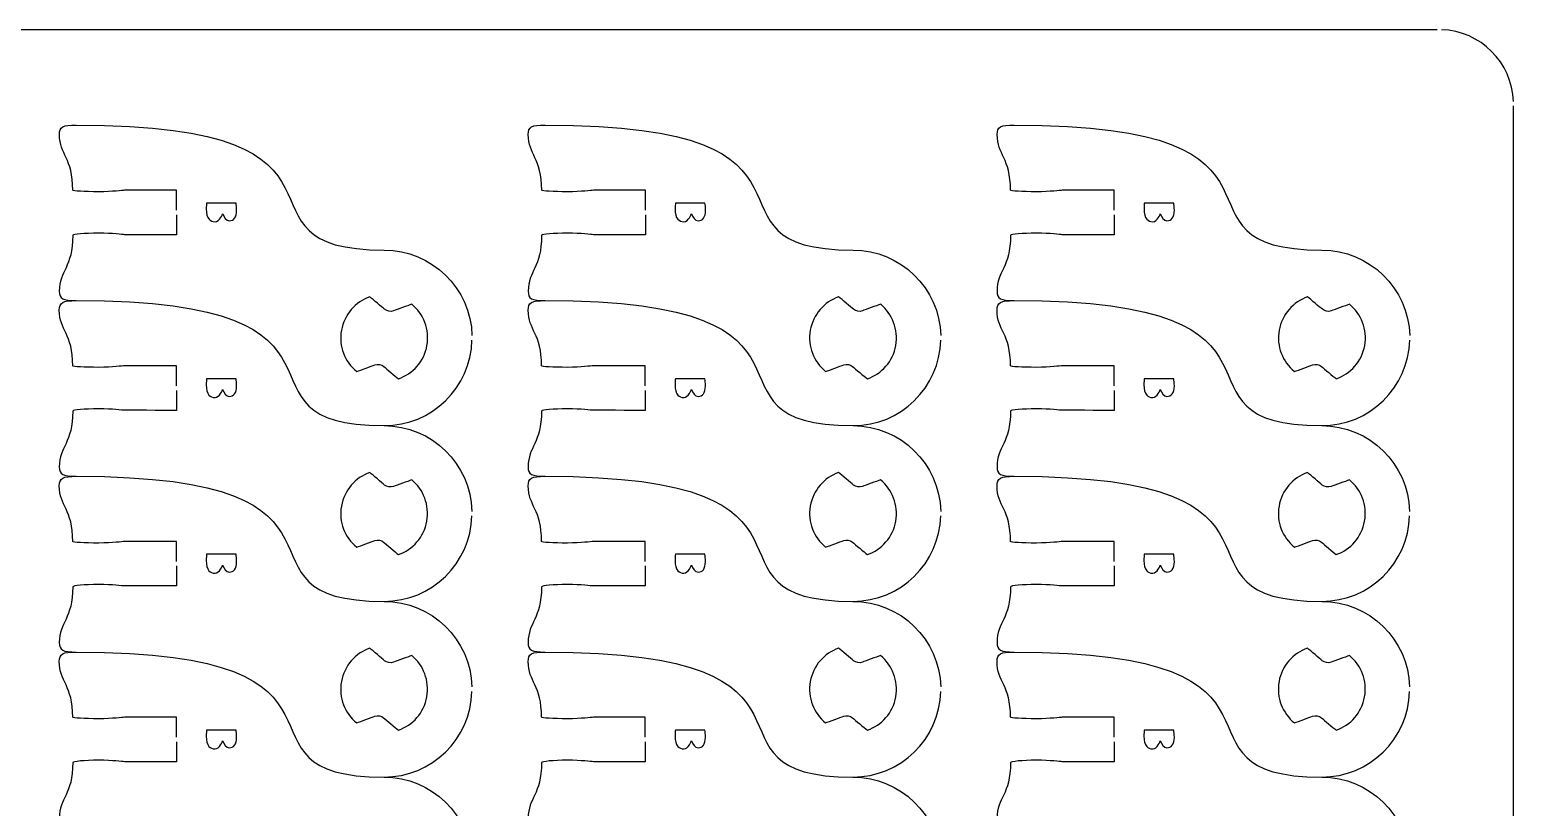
# Model space of a CAD drawing. Extents: x 0 to 300, y 0 to 300.
# Drawn here: x 199.8 to 300, y 247.6 to 300.1 of the extents above; entities that cross this region are included whole.
import ezdxf

# ---------------------------------------------------------------- set-up
doc = ezdxf.new("R2010")
doc.units = 0
doc.header["$MEASUREMENT"] = 0
doc.layers.add('DEFAULT', color=7, linetype='CONTINUOUS')

msp = doc.modelspace()

# ---------------------------------------------------------------- linework, layer by layer
at = {"layer": 'DEFAULT', "color": 1}
for points in [[(294.85, 300.1), (5.15, 300.1)], [(300, 5.25), (300, 294.95)]]:
    msp.add_lwpolyline(points, dxfattribs=at)
for points in [[(300, 295.25), (299.92, 297.88), (297.78, 300.02), (295.15, 300.1)], [(223.71, 273.35), (226.93, 273.35), (229.57, 270.76), (229.64, 267.56)], [(255.39, 273.35), (258.6, 273.35), (261.24, 270.76), (261.32, 267.56)], [(287.06, 273.35), (290.28, 273.35), (292.91, 270.76), (292.99, 267.56)], [(223.71, 261.48), (226.93, 261.48), (229.57, 258.9), (229.64, 255.7)], [(255.39, 261.48), (258.6, 261.48), (261.24, 258.9), (261.32, 255.7)], [(287.06, 261.48), (290.28, 261.48), (292.91, 258.9), (292.99, 255.7)], [(223.71, 249.61), (226.93, 249.61), (229.57, 247.03), (229.64, 243.83)], [(255.39, 249.61), (258.6, 249.61), (261.24, 247.03), (261.32, 243.83)], [(287.06, 249.61), (290.28, 249.61), (292.91, 247.03), (292.99, 243.83)]]:
    msp.add_open_spline(points, degree=3, dxfattribs=at)
for points, knots in [([(209.68, 287.9), (209.68, 288.35), (209.68, 288.8), (209.68, 289.25), (208.52, 289.25), (207.35, 289.25), (206.18, 289.25), (206.01, 289.25), (205.4, 289.15), (204.43, 289.15), (203.46, 289.15), (202.68, 289.2), (202.68, 289.25), (202.68, 291.46), (201.78, 291.63), (201.78, 293.02), (201.78, 293.54), (202, 293.66), (202.92, 293.66), (224.2, 293.66), (212.29, 285.22), (223.72, 285.21), (226.93, 285.21), (229.57, 282.63), (229.65, 279.43)], [0, 0, 0, 0, 3.83, 3.83, 3.83, 13.75, 13.75, 13.75, 14.75, 14.75, 14.75, 15.75, 15.75, 15.75, 16.75, 16.75, 16.75, 17.75, 17.75, 17.75, 18.75, 18.75, 18.75, 19.75, 19.75, 19.75, 19.75]), ([(241.36, 287.9), (241.36, 288.35), (241.36, 288.8), (241.36, 289.25), (240.19, 289.25), (239.02, 289.25), (237.86, 289.25), (237.68, 289.25), (237.08, 289.15), (236.1, 289.15), (235.14, 289.15), (234.36, 289.2), (234.36, 289.25), (234.36, 291.46), (233.45, 291.63), (233.45, 293.02), (233.45, 293.54), (233.68, 293.66), (234.6, 293.66), (255.87, 293.66), (243.97, 285.22), (255.39, 285.21), (258.61, 285.21), (261.24, 282.63), (261.32, 279.43)], [0, 0, 0, 0, 3.83, 3.83, 3.83, 13.75, 13.75, 13.75, 14.75, 14.75, 14.75, 15.75, 15.75, 15.75, 16.75, 16.75, 16.75, 17.75, 17.75, 17.75, 18.75, 18.75, 18.75, 19.75, 19.75, 19.75, 19.75]), ([(273.03, 287.9), (273.03, 288.35), (273.03, 288.8), (273.03, 289.25), (271.87, 289.25), (270.7, 289.25), (269.53, 289.25), (269.36, 289.25), (268.75, 289.15), (267.78, 289.15), (266.81, 289.15), (266.03, 289.2), (266.03, 289.25), (266.03, 291.46), (265.13, 291.63), (265.13, 293.02), (265.13, 293.54), (265.35, 293.66), (266.27, 293.66), (287.55, 293.66), (275.64, 285.22), (287.07, 285.21), (290.28, 285.21), (292.92, 282.63), (293, 279.43)], [0, 0, 0, 0, 3.83, 3.83, 3.83, 13.75, 13.75, 13.75, 14.75, 14.75, 14.75, 15.75, 15.75, 15.75, 16.75, 16.75, 16.75, 17.75, 17.75, 17.75, 18.75, 18.75, 18.75, 19.75, 19.75, 19.75, 19.75]), ([(209.68, 287.6), (209.68, 287.15), (209.68, 286.7), (209.68, 286.25), (209.68, 286.25), (207.06, 286.25), (206.18, 286.25), (206.01, 286.25), (205.4, 286.35), (204.43, 286.36), (203.47, 286.35), (202.69, 286.27), (202.68, 286.21), (202.68, 284), (201.77, 283.83), (201.77, 282.44), (201.77, 281.92), (202, 281.8), (202.92, 281.8), (224.19, 281.8), (212.29, 273.35), (223.71, 273.35), (226.94, 273.34), (229.57, 275.93), (229.65, 279.13)], [0, 0, 0, 0, 3.83, 3.83, 3.83, 4.83, 4.83, 4.83, 5.83, 5.83, 5.83, 6.83, 6.83, 6.83, 7.83, 7.83, 7.83, 8.83, 8.83, 8.83, 9.83, 9.83, 9.83, 10.83, 10.83, 10.83, 10.83]), ([(241.36, 287.6), (241.36, 287.15), (241.36, 286.7), (241.36, 286.25), (241.36, 286.25), (238.73, 286.25), (237.86, 286.25), (237.68, 286.25), (237.07, 286.35), (236.1, 286.36), (235.15, 286.35), (234.37, 286.27), (234.35, 286.21), (234.35, 284), (233.45, 283.83), (233.45, 282.44), (233.45, 281.92), (233.67, 281.8), (234.59, 281.8), (255.87, 281.8), (243.96, 273.35), (255.39, 273.35), (258.61, 273.34), (261.24, 275.93), (261.32, 279.13)], [0, 0, 0, 0, 3.83, 3.83, 3.83, 4.83, 4.83, 4.83, 5.83, 5.83, 5.83, 6.83, 6.83, 6.83, 7.83, 7.83, 7.83, 8.83, 8.83, 8.83, 9.83, 9.83, 9.83, 10.83, 10.83, 10.83, 10.83]), ([(273.03, 287.6), (273.03, 287.15), (273.03, 286.7), (273.03, 286.25), (273.03, 286.25), (270.41, 286.25), (269.53, 286.25), (269.36, 286.25), (268.75, 286.35), (267.78, 286.36), (266.82, 286.35), (266.04, 286.27), (266.03, 286.21), (266.03, 284), (265.12, 283.83), (265.12, 282.44), (265.12, 281.92), (265.35, 281.8), (266.27, 281.8), (287.54, 281.8), (275.64, 273.35), (287.06, 273.35), (290.29, 273.34), (292.91, 275.93), (293, 279.13)], [0, 0, 0, 0, 3.83, 3.83, 3.83, 4.83, 4.83, 4.83, 5.83, 5.83, 5.83, 6.83, 6.83, 6.83, 7.83, 7.83, 7.83, 8.83, 8.83, 8.83, 9.83, 9.83, 9.83, 10.83, 10.83, 10.83, 10.83]), ([(209.68, 276.03), (209.68, 276.48), (209.68, 276.94), (209.68, 277.39), (208.51, 277.39), (207.35, 277.39), (206.18, 277.39), (206, 277.39), (205.4, 277.29), (204.43, 277.29), (203.46, 277.29), (202.68, 277.33), (202.68, 277.39), (202.68, 279.6), (201.77, 279.76), (201.77, 281.15), (201.77, 281.67), (202, 281.8), (202.92, 281.8)], [0, 0, 0, 0, 3.83, 3.83, 3.83, 13.75, 13.75, 13.75, 14.75, 14.75, 14.75, 15.75, 15.75, 15.75, 16.75, 16.75, 16.75, 17.75, 17.75, 17.75, 17.75]), ([(220.83, 279.79), (221.02, 280.87), (221.78, 281.71), (222.75, 282.05), (222.97, 281.86), (223.56, 281.38), (223.75, 281.21), (223.92, 281.07), (224.14, 281.03), (224.35, 281.1), (224.59, 281.2), (225.31, 281.45), (225.58, 281.55), (226.37, 280.9), (226.8, 279.85), (226.61, 278.77), (226.42, 277.69), (225.65, 276.85), (224.68, 276.51), (224.46, 276.7), (223.88, 277.18), (223.69, 277.35), (223.52, 277.49), (223.29, 277.53), (223.09, 277.46), (222.85, 277.37), (222.14, 277.11), (221.86, 277.01), (221.06, 277.66), (220.63, 278.71), (220.83, 279.79)], [1, 1, 1, 1, 2, 2, 2, 3, 3, 3, 4, 4, 4, 5, 5, 5, 6, 6, 6, 7, 7, 7, 8, 8, 8, 9, 9, 9, 10, 10, 10, 11, 11, 11, 11]), ([(241.35, 276.03), (241.35, 276.48), (241.35, 276.94), (241.35, 277.39), (240.19, 277.39), (239.02, 277.39), (237.85, 277.39), (237.68, 277.39), (237.07, 277.29), (236.1, 277.29), (235.13, 277.29), (234.35, 277.33), (234.35, 277.39), (234.35, 279.6), (233.45, 279.76), (233.45, 281.15), (233.45, 281.67), (233.67, 281.8), (234.59, 281.8)], [0, 0, 0, 0, 3.83, 3.83, 3.83, 13.75, 13.75, 13.75, 14.75, 14.75, 14.75, 15.75, 15.75, 15.75, 16.75, 16.75, 16.75, 17.75, 17.75, 17.75, 17.75]), ([(252.5, 279.79), (252.69, 280.87), (253.45, 281.71), (254.42, 282.05), (254.65, 281.86), (255.23, 281.38), (255.42, 281.21), (255.59, 281.07), (255.82, 281.03), (256.02, 281.1), (256.26, 281.2), (256.98, 281.45), (257.26, 281.55), (258.04, 280.9), (258.47, 279.85), (258.28, 278.77), (258.09, 277.69), (257.33, 276.85), (256.36, 276.51), (256.14, 276.7), (255.55, 277.18), (255.36, 277.35), (255.19, 277.49), (254.97, 277.53), (254.76, 277.46), (254.52, 277.37), (253.82, 277.11), (253.54, 277.01), (252.74, 277.66), (252.31, 278.71), (252.5, 279.79)], [1, 1, 1, 1, 2, 2, 2, 3, 3, 3, 4, 4, 4, 5, 5, 5, 6, 6, 6, 7, 7, 7, 8, 8, 8, 9, 9, 9, 10, 10, 10, 11, 11, 11, 11]), ([(273.03, 276.03), (273.03, 276.48), (273.03, 276.94), (273.03, 277.39), (271.86, 277.39), (270.7, 277.39), (269.53, 277.39), (269.35, 277.39), (268.75, 277.29), (267.78, 277.29), (266.81, 277.29), (266.03, 277.33), (266.03, 277.39), (266.03, 279.6), (265.12, 279.76), (265.12, 281.15), (265.12, 281.67), (265.35, 281.8), (266.27, 281.8)], [0, 0, 0, 0, 3.83, 3.83, 3.83, 13.75, 13.75, 13.75, 14.75, 14.75, 14.75, 15.75, 15.75, 15.75, 16.75, 16.75, 16.75, 17.75, 17.75, 17.75, 17.75]), ([(284.18, 279.79), (284.37, 280.87), (285.13, 281.71), (286.1, 282.05), (286.32, 281.86), (286.9, 281.38), (287.1, 281.21), (287.26, 281.07), (287.49, 281.03), (287.7, 281.1), (287.94, 281.2), (288.66, 281.45), (288.93, 281.55), (289.72, 280.9), (290.15, 279.85), (289.96, 278.77), (289.77, 277.69), (289, 276.85), (288.03, 276.51), (287.81, 276.7), (287.23, 277.18), (287.04, 277.35), (286.87, 277.49), (286.64, 277.53), (286.44, 277.46), (286.2, 277.37), (285.49, 277.11), (285.21, 277.01), (284.41, 277.66), (283.98, 278.71), (284.18, 279.79)], [1, 1, 1, 1, 2, 2, 2, 3, 3, 3, 4, 4, 4, 5, 5, 5, 6, 6, 6, 7, 7, 7, 8, 8, 8, 9, 9, 9, 10, 10, 10, 11, 11, 11, 11]), ([(209.68, 275.73), (209.68, 275.28), (209.68, 274.83), (209.68, 274.38), (209.68, 274.38), (207.05, 274.39), (206.18, 274.39), (206, 274.39), (205.39, 274.49), (204.43, 274.49), (203.47, 274.49), (202.69, 274.4), (202.68, 274.34), (202.68, 272.13), (201.77, 271.97), (201.77, 270.57), (201.77, 270.05), (202, 269.93), (202.92, 269.93), (224.19, 269.93), (212.29, 261.48), (223.71, 261.48), (226.93, 261.48), (229.56, 264.06), (229.64, 267.26)], [0, 0, 0, 0, 3.83, 3.83, 3.83, 4.83, 4.83, 4.83, 5.83, 5.83, 5.83, 6.83, 6.83, 6.83, 7.83, 7.83, 7.83, 8.83, 8.83, 8.83, 9.83, 9.83, 9.83, 10.83, 10.83, 10.83, 10.83]), ([(241.35, 275.73), (241.35, 275.28), (241.35, 274.83), (241.35, 274.38), (241.35, 274.38), (238.73, 274.39), (237.85, 274.39), (237.68, 274.39), (237.07, 274.49), (236.1, 274.49), (235.14, 274.49), (234.36, 274.4), (234.35, 274.34), (234.35, 272.13), (233.44, 271.97), (233.44, 270.57), (233.44, 270.05), (233.67, 269.93), (234.59, 269.93), (255.86, 269.93), (243.96, 261.48), (255.38, 261.48), (258.61, 261.48), (261.24, 264.06), (261.32, 267.26)], [0, 0, 0, 0, 3.83, 3.83, 3.83, 4.83, 4.83, 4.83, 5.83, 5.83, 5.83, 6.83, 6.83, 6.83, 7.83, 7.83, 7.83, 8.83, 8.83, 8.83, 9.83, 9.83, 9.83, 10.83, 10.83, 10.83, 10.83]), ([(273.03, 275.73), (273.03, 275.28), (273.03, 274.83), (273.03, 274.38), (273.03, 274.38), (270.4, 274.39), (269.53, 274.39), (269.35, 274.39), (268.74, 274.49), (267.78, 274.49), (266.82, 274.49), (266.04, 274.4), (266.03, 274.34), (266.03, 272.13), (265.12, 271.97), (265.12, 270.57), (265.12, 270.05), (265.35, 269.93), (266.27, 269.93), (287.54, 269.93), (275.64, 261.48), (287.06, 261.48), (290.28, 261.48), (292.91, 264.06), (292.99, 267.26)], [0, 0, 0, 0, 3.83, 3.83, 3.83, 4.83, 4.83, 4.83, 5.83, 5.83, 5.83, 6.83, 6.83, 6.83, 7.83, 7.83, 7.83, 8.83, 8.83, 8.83, 9.83, 9.83, 9.83, 10.83, 10.83, 10.83, 10.83]), ([(209.68, 264.17), (209.68, 264.62), (209.68, 265.07), (209.68, 265.52), (208.51, 265.52), (207.35, 265.52), (206.18, 265.52), (206, 265.52), (205.4, 265.42), (204.43, 265.42), (203.46, 265.42), (202.68, 265.47), (202.68, 265.52), (202.68, 267.73), (201.77, 267.89), (201.77, 269.29), (201.77, 269.8), (202, 269.93), (202.92, 269.93)], [0, 0, 0, 0, 3.83, 3.83, 3.83, 13.75, 13.75, 13.75, 14.75, 14.75, 14.75, 15.75, 15.75, 15.75, 16.75, 16.75, 16.75, 17.75, 17.75, 17.75, 17.75]), ([(220.83, 267.92), (221.02, 269), (221.77, 269.84), (222.74, 270.19), (222.97, 269.99), (223.55, 269.51), (223.75, 269.34), (223.91, 269.2), (224.14, 269.17), (224.35, 269.24), (224.59, 269.33), (225.31, 269.59), (225.58, 269.68), (226.37, 269.04), (226.79, 267.98), (226.6, 266.9), (226.41, 265.82), (225.65, 264.98), (224.68, 264.64), (224.46, 264.83), (223.88, 265.32), (223.68, 265.48), (223.52, 265.62), (223.29, 265.66), (223.08, 265.59), (222.84, 265.5), (222.14, 265.24), (221.86, 265.14), (221.06, 265.79), (220.63, 266.84), (220.83, 267.92)], [1, 1, 1, 1, 2, 2, 2, 3, 3, 3, 4, 4, 4, 5, 5, 5, 6, 6, 6, 7, 7, 7, 8, 8, 8, 9, 9, 9, 10, 10, 10, 11, 11, 11, 11]), ([(241.35, 264.17), (241.35, 264.62), (241.35, 265.07), (241.35, 265.52), (240.19, 265.52), (239.02, 265.52), (237.85, 265.52), (237.68, 265.52), (237.07, 265.42), (236.1, 265.42), (235.13, 265.42), (234.35, 265.47), (234.35, 265.52), (234.35, 267.73), (233.45, 267.89), (233.45, 269.29), (233.45, 269.8), (233.67, 269.93), (234.59, 269.93)], [0, 0, 0, 0, 3.83, 3.83, 3.83, 13.75, 13.75, 13.75, 14.75, 14.75, 14.75, 15.75, 15.75, 15.75, 16.75, 16.75, 16.75, 17.75, 17.75, 17.75, 17.75]), ([(252.5, 267.92), (252.69, 269), (253.45, 269.84), (254.42, 270.19), (254.64, 269.99), (255.23, 269.51), (255.42, 269.34), (255.59, 269.2), (255.82, 269.17), (256.02, 269.24), (256.26, 269.33), (256.98, 269.59), (257.25, 269.68), (258.04, 269.04), (258.47, 267.98), (258.28, 266.9), (258.09, 265.82), (257.33, 264.98), (256.36, 264.64), (256.13, 264.83), (255.55, 265.32), (255.36, 265.48), (255.19, 265.62), (254.96, 265.66), (254.76, 265.59), (254.52, 265.5), (253.81, 265.24), (253.53, 265.14), (252.74, 265.79), (252.31, 266.84), (252.5, 267.92)], [1, 1, 1, 1, 2, 2, 2, 3, 3, 3, 4, 4, 4, 5, 5, 5, 6, 6, 6, 7, 7, 7, 8, 8, 8, 9, 9, 9, 10, 10, 10, 11, 11, 11, 11]), ([(273.03, 264.17), (273.03, 264.62), (273.03, 265.07), (273.03, 265.52), (271.86, 265.52), (270.7, 265.52), (269.53, 265.52), (269.35, 265.52), (268.75, 265.42), (267.78, 265.42), (266.81, 265.42), (266.03, 265.47), (266.03, 265.52), (266.03, 267.73), (265.12, 267.89), (265.12, 269.29), (265.12, 269.8), (265.35, 269.93), (266.27, 269.93)], [0, 0, 0, 0, 3.83, 3.83, 3.83, 13.75, 13.75, 13.75, 14.75, 14.75, 14.75, 15.75, 15.75, 15.75, 16.75, 16.75, 16.75, 17.75, 17.75, 17.75, 17.75]), ([(284.17, 267.92), (284.36, 269), (285.12, 269.84), (286.09, 270.19), (286.32, 269.99), (286.9, 269.51), (287.09, 269.34), (287.26, 269.2), (287.49, 269.17), (287.69, 269.24), (287.93, 269.33), (288.65, 269.59), (288.93, 269.68), (289.72, 269.04), (290.14, 267.98), (289.95, 266.9), (289.76, 265.82), (289, 264.98), (288.03, 264.64), (287.81, 264.83), (287.23, 265.32), (287.03, 265.48), (286.87, 265.62), (286.64, 265.66), (286.43, 265.59), (286.19, 265.5), (285.49, 265.24), (285.21, 265.14), (284.41, 265.79), (283.98, 266.84), (284.17, 267.92)], [1, 1, 1, 1, 2, 2, 2, 3, 3, 3, 4, 4, 4, 5, 5, 5, 6, 6, 6, 7, 7, 7, 8, 8, 8, 9, 9, 9, 10, 10, 10, 11, 11, 11, 11]), ([(209.68, 263.87), (209.68, 263.42), (209.68, 262.97), (209.68, 262.52), (209.68, 262.52), (207.05, 262.52), (206.18, 262.52), (206, 262.52), (205.39, 262.62), (204.43, 262.62), (203.47, 262.62), (202.69, 262.53), (202.68, 262.47), (202.68, 260.26), (201.77, 260.1), (201.77, 258.71), (201.77, 258.18), (202, 258.06), (202.92, 258.06), (224.19, 258.06), (212.29, 249.61), (223.71, 249.61), (226.93, 249.61), (229.56, 252.19), (229.64, 255.39)], [0, 0, 0, 0, 3.83, 3.83, 3.83, 4.83, 4.83, 4.83, 5.83, 5.83, 5.83, 6.83, 6.83, 6.83, 7.83, 7.83, 7.83, 8.83, 8.83, 8.83, 9.83, 9.83, 9.83, 10.83, 10.83, 10.83, 10.83]), ([(241.35, 263.87), (241.35, 263.42), (241.35, 262.97), (241.35, 262.52), (241.35, 262.52), (238.73, 262.52), (237.85, 262.52), (237.68, 262.52), (237.07, 262.62), (236.1, 262.62), (235.14, 262.62), (234.36, 262.53), (234.35, 262.47), (234.35, 260.26), (233.44, 260.1), (233.44, 258.71), (233.44, 258.18), (233.67, 258.06), (234.59, 258.06), (255.86, 258.06), (243.96, 249.61), (255.38, 249.61), (258.61, 249.61), (261.24, 252.19), (261.32, 255.39)], [0, 0, 0, 0, 3.83, 3.83, 3.83, 4.83, 4.83, 4.83, 5.83, 5.83, 5.83, 6.83, 6.83, 6.83, 7.83, 7.83, 7.83, 8.83, 8.83, 8.83, 9.83, 9.83, 9.83, 10.83, 10.83, 10.83, 10.83]), ([(273.03, 263.87), (273.03, 263.42), (273.03, 262.97), (273.03, 262.52), (273.03, 262.52), (270.4, 262.52), (269.53, 262.52), (269.35, 262.52), (268.74, 262.62), (267.78, 262.62), (266.82, 262.62), (266.04, 262.53), (266.03, 262.47), (266.03, 260.26), (265.12, 260.1), (265.12, 258.71), (265.12, 258.18), (265.35, 258.06), (266.27, 258.06), (287.54, 258.06), (275.64, 249.61), (287.06, 249.61), (290.28, 249.61), (292.91, 252.19), (292.99, 255.39)], [0, 0, 0, 0, 3.83, 3.83, 3.83, 4.83, 4.83, 4.83, 5.83, 5.83, 5.83, 6.83, 6.83, 6.83, 7.83, 7.83, 7.83, 8.83, 8.83, 8.83, 9.83, 9.83, 9.83, 10.83, 10.83, 10.83, 10.83]), ([(209.68, 252.3), (209.68, 252.75), (209.68, 253.2), (209.68, 253.65), (208.51, 253.65), (207.35, 253.65), (206.18, 253.65), (206, 253.65), (205.4, 253.55), (204.43, 253.55), (203.46, 253.55), (202.68, 253.6), (202.68, 253.65), (202.68, 255.86), (201.77, 256.02), (201.77, 257.42), (201.77, 257.94), (202, 258.06), (202.92, 258.06)], [0, 0, 0, 0, 3.83, 3.83, 3.83, 13.75, 13.75, 13.75, 14.75, 14.75, 14.75, 15.75, 15.75, 15.75, 16.75, 16.75, 16.75, 17.75, 17.75, 17.75, 17.75]), ([(220.83, 256.06), (221.02, 257.14), (221.77, 257.98), (222.74, 258.32), (222.97, 258.13), (223.55, 257.64), (223.75, 257.47), (223.91, 257.34), (224.14, 257.3), (224.35, 257.37), (224.59, 257.46), (225.31, 257.72), (225.58, 257.82), (226.37, 257.17), (226.79, 256.12), (226.6, 255.04), (226.41, 253.95), (225.65, 253.11), (224.68, 252.78), (224.46, 252.96), (223.88, 253.45), (223.68, 253.62), (223.52, 253.75), (223.29, 253.8), (223.08, 253.72), (222.84, 253.63), (222.14, 253.38), (221.86, 253.27), (221.06, 253.92), (220.63, 254.97), (220.83, 256.06)], [1, 1, 1, 1, 2, 2, 2, 3, 3, 3, 4, 4, 4, 5, 5, 5, 6, 6, 6, 7, 7, 7, 8, 8, 8, 9, 9, 9, 10, 10, 10, 11, 11, 11, 11]), ([(241.35, 252.3), (241.35, 252.75), (241.35, 253.2), (241.35, 253.65), (240.19, 253.65), (239.02, 253.65), (237.85, 253.65), (237.68, 253.65), (237.07, 253.55), (236.1, 253.55), (235.13, 253.55), (234.35, 253.6), (234.35, 253.65), (234.35, 255.86), (233.45, 256.02), (233.45, 257.42), (233.45, 257.94), (233.67, 258.06), (234.59, 258.06)], [0, 0, 0, 0, 3.83, 3.83, 3.83, 13.75, 13.75, 13.75, 14.75, 14.75, 14.75, 15.75, 15.75, 15.75, 16.75, 16.75, 16.75, 17.75, 17.75, 17.75, 17.75]), ([(252.5, 256.06), (252.69, 257.14), (253.45, 257.98), (254.42, 258.32), (254.64, 258.13), (255.23, 257.64), (255.42, 257.47), (255.59, 257.34), (255.82, 257.3), (256.02, 257.37), (256.26, 257.46), (256.98, 257.72), (257.25, 257.82), (258.04, 257.17), (258.47, 256.12), (258.28, 255.04), (258.09, 253.95), (257.33, 253.11), (256.36, 252.78), (256.13, 252.96), (255.55, 253.45), (255.36, 253.62), (255.19, 253.75), (254.96, 253.8), (254.76, 253.72), (254.52, 253.63), (253.81, 253.38), (253.53, 253.27), (252.74, 253.92), (252.31, 254.97), (252.5, 256.06)], [1, 1, 1, 1, 2, 2, 2, 3, 3, 3, 4, 4, 4, 5, 5, 5, 6, 6, 6, 7, 7, 7, 8, 8, 8, 9, 9, 9, 10, 10, 10, 11, 11, 11, 11]), ([(273.03, 252.3), (273.03, 252.75), (273.03, 253.2), (273.03, 253.65), (271.86, 253.65), (270.7, 253.65), (269.53, 253.65), (269.35, 253.65), (268.75, 253.55), (267.78, 253.55), (266.81, 253.55), (266.03, 253.6), (266.03, 253.65), (266.03, 255.86), (265.12, 256.02), (265.12, 257.42), (265.12, 257.94), (265.35, 258.06), (266.27, 258.06)], [0, 0, 0, 0, 3.83, 3.83, 3.83, 13.75, 13.75, 13.75, 14.75, 14.75, 14.75, 15.75, 15.75, 15.75, 16.75, 16.75, 16.75, 17.75, 17.75, 17.75, 17.75]), ([(284.17, 256.06), (284.36, 257.14), (285.12, 257.98), (286.09, 258.32), (286.32, 258.13), (286.9, 257.64), (287.09, 257.47), (287.26, 257.34), (287.49, 257.3), (287.69, 257.37), (287.93, 257.46), (288.65, 257.72), (288.93, 257.82), (289.72, 257.17), (290.14, 256.12), (289.95, 255.04), (289.76, 253.95), (289, 253.11), (288.03, 252.78), (287.81, 252.96), (287.23, 253.45), (287.03, 253.62), (286.87, 253.75), (286.64, 253.8), (286.43, 253.72), (286.19, 253.63), (285.49, 253.38), (285.21, 253.27), (284.41, 253.92), (283.98, 254.97), (284.17, 256.06)], [1, 1, 1, 1, 2, 2, 2, 3, 3, 3, 4, 4, 4, 5, 5, 5, 6, 6, 6, 7, 7, 7, 8, 8, 8, 9, 9, 9, 10, 10, 10, 11, 11, 11, 11]), ([(209.68, 252), (209.68, 251.55), (209.68, 251.1), (209.68, 250.65), (209.68, 250.65), (207.05, 250.65), (206.18, 250.65), (206, 250.65), (205.39, 250.75), (204.43, 250.75), (203.47, 250.75), (202.69, 250.66), (202.68, 250.6), (202.68, 248.39), (201.77, 248.23), (201.77, 246.84), (201.77, 246.32), (202, 246.19), (202.92, 246.19), (224.19, 246.19), (212.29, 237.75), (223.71, 237.74), (226.93, 237.74), (229.56, 240.32), (229.64, 243.53)], [0, 0, 0, 0, 3.83, 3.83, 3.83, 4.83, 4.83, 4.83, 5.83, 5.83, 5.83, 6.83, 6.83, 6.83, 7.83, 7.83, 7.83, 8.83, 8.83, 8.83, 9.83, 9.83, 9.83, 10.83, 10.83, 10.83, 10.83]), ([(241.35, 252), (241.35, 251.55), (241.35, 251.1), (241.35, 250.65), (241.35, 250.65), (238.73, 250.65), (237.85, 250.65), (237.68, 250.65), (237.07, 250.75), (236.1, 250.75), (235.14, 250.75), (234.36, 250.66), (234.35, 250.6), (234.35, 248.39), (233.44, 248.23), (233.44, 246.84), (233.44, 246.32), (233.67, 246.19), (234.59, 246.19), (255.86, 246.19), (243.96, 237.75), (255.38, 237.74), (258.61, 237.74), (261.24, 240.32), (261.32, 243.53)], [0, 0, 0, 0, 3.83, 3.83, 3.83, 4.83, 4.83, 4.83, 5.83, 5.83, 5.83, 6.83, 6.83, 6.83, 7.83, 7.83, 7.83, 8.83, 8.83, 8.83, 9.83, 9.83, 9.83, 10.83, 10.83, 10.83, 10.83]), ([(273.03, 252), (273.03, 251.55), (273.03, 251.1), (273.03, 250.65), (273.03, 250.65), (270.4, 250.65), (269.53, 250.65), (269.35, 250.65), (268.74, 250.75), (267.78, 250.75), (266.82, 250.75), (266.04, 250.66), (266.03, 250.6), (266.03, 248.39), (265.12, 248.23), (265.12, 246.84), (265.12, 246.32), (265.35, 246.19), (266.27, 246.19), (287.54, 246.19), (275.64, 237.75), (287.06, 237.74), (290.28, 237.74), (292.91, 240.32), (292.99, 243.53)], [0, 0, 0, 0, 3.83, 3.83, 3.83, 4.83, 4.83, 4.83, 5.83, 5.83, 5.83, 6.83, 6.83, 6.83, 7.83, 7.83, 7.83, 8.83, 8.83, 8.83, 9.83, 9.83, 9.83, 10.83, 10.83, 10.83, 10.83])]:
    msp.add_open_spline(points, degree=3, knots=knots, dxfattribs=at)
at = {"layer": 'DEFAULT', "color": 250}
for points in [[(213.71, 288.39), (213.74, 288.28), (213.75, 288.1), (213.75, 287.91), (213.75, 287.65), (213.71, 287.48), (213.61, 287.36), (213.53, 287.25), (213.41, 287.19), (213.25, 287.19), (213.05, 287.19), (212.88, 287.45), (212.81, 287.66), (212.81, 287.66), (212.59, 287.12), (212.29, 287.12), (212.12, 287.12), (211.99, 287.19), (211.89, 287.29), (211.76, 287.43), (211.7, 287.66), (211.7, 287.99), (211.7, 288.17), (211.71, 288.3), (211.72, 288.39), (212.39, 288.39), (213.05, 288.39), (213.71, 288.39)], [(245.39, 288.39), (245.41, 288.28), (245.43, 288.1), (245.43, 287.91), (245.43, 287.65), (245.38, 287.48), (245.28, 287.36), (245.2, 287.25), (245.08, 287.19), (244.92, 287.19), (244.73, 287.19), (244.56, 287.45), (244.48, 287.66), (244.48, 287.66), (244.27, 287.12), (243.97, 287.12), (243.79, 287.12), (243.66, 287.19), (243.56, 287.29), (243.43, 287.43), (243.37, 287.66), (243.37, 287.99), (243.37, 288.17), (243.39, 288.3), (243.4, 288.39), (244.06, 288.39), (244.72, 288.39), (245.39, 288.39)], [(277.06, 288.39), (277.08, 288.28), (277.1, 288.1), (277.1, 287.91), (277.1, 287.65), (277.06, 287.48), (276.96, 287.36), (276.88, 287.25), (276.76, 287.19), (276.6, 287.19), (276.4, 287.19), (276.23, 287.45), (276.15, 287.66), (276.15, 287.66), (275.94, 287.12), (275.64, 287.12), (275.47, 287.12), (275.34, 287.19), (275.24, 287.29), (275.11, 287.43), (275.05, 287.66), (275.05, 287.99), (275.05, 288.17), (275.06, 288.3), (275.07, 288.39), (275.73, 288.39), (276.4, 288.39), (277.06, 288.39)], [(213.71, 276.52), (213.73, 276.41), (213.75, 276.23), (213.75, 276.05), (213.75, 275.79), (213.7, 275.62), (213.6, 275.49), (213.52, 275.39), (213.4, 275.32), (213.25, 275.32), (213.05, 275.32), (212.88, 275.58), (212.8, 275.79), (212.8, 275.79), (212.59, 275.25), (212.29, 275.25), (212.12, 275.25), (211.98, 275.32), (211.88, 275.42), (211.76, 275.56), (211.7, 275.79), (211.7, 276.12), (211.7, 276.3), (211.71, 276.44), (211.72, 276.52), (212.38, 276.52), (213.04, 276.52), (213.71, 276.52)], [(245.38, 276.52), (245.41, 276.41), (245.42, 276.23), (245.42, 276.05), (245.42, 275.79), (245.38, 275.62), (245.28, 275.49), (245.2, 275.39), (245.08, 275.32), (244.92, 275.32), (244.73, 275.32), (244.55, 275.58), (244.48, 275.79), (244.48, 275.79), (244.26, 275.25), (243.96, 275.25), (243.79, 275.25), (243.66, 275.32), (243.56, 275.42), (243.43, 275.56), (243.37, 275.79), (243.37, 276.12), (243.37, 276.3), (243.38, 276.44), (243.39, 276.52), (244.06, 276.52), (244.72, 276.52), (245.38, 276.52)], [(277.06, 276.52), (277.08, 276.41), (277.1, 276.23), (277.1, 276.05), (277.1, 275.79), (277.05, 275.62), (276.95, 275.49), (276.87, 275.39), (276.75, 275.32), (276.59, 275.32), (276.4, 275.32), (276.23, 275.58), (276.15, 275.79), (276.15, 275.79), (275.94, 275.25), (275.64, 275.25), (275.46, 275.25), (275.33, 275.32), (275.23, 275.42), (275.1, 275.56), (275.04, 275.79), (275.04, 276.12), (275.04, 276.3), (275.06, 276.44), (275.07, 276.52), (275.73, 276.52), (276.39, 276.52), (277.06, 276.52)], [(213.71, 264.66), (213.73, 264.54), (213.75, 264.36), (213.75, 264.18), (213.75, 263.92), (213.7, 263.75), (213.6, 263.62), (213.52, 263.52), (213.4, 263.46), (213.25, 263.46), (213.05, 263.46), (212.88, 263.71), (212.8, 263.93), (212.8, 263.93), (212.59, 263.38), (212.29, 263.38), (212.12, 263.38), (211.98, 263.45), (211.88, 263.55), (211.76, 263.69), (211.7, 263.92), (211.7, 264.25), (211.7, 264.43), (211.71, 264.57), (211.72, 264.66), (212.38, 264.66), (213.04, 264.66), (213.71, 264.66)], [(245.38, 264.66), (245.41, 264.54), (245.42, 264.36), (245.42, 264.18), (245.42, 263.92), (245.38, 263.75), (245.28, 263.62), (245.2, 263.52), (245.08, 263.46), (244.92, 263.46), (244.73, 263.46), (244.55, 263.71), (244.48, 263.93), (244.48, 263.93), (244.26, 263.38), (243.96, 263.38), (243.79, 263.38), (243.66, 263.45), (243.56, 263.55), (243.43, 263.69), (243.37, 263.92), (243.37, 264.25), (243.37, 264.43), (243.38, 264.57), (243.39, 264.66), (244.06, 264.66), (244.72, 264.66), (245.38, 264.66)], [(277.06, 264.66), (277.08, 264.54), (277.1, 264.36), (277.1, 264.18), (277.1, 263.92), (277.05, 263.75), (276.95, 263.62), (276.87, 263.52), (276.75, 263.46), (276.59, 263.46), (276.4, 263.46), (276.23, 263.71), (276.15, 263.93), (276.15, 263.93), (275.94, 263.38), (275.64, 263.38), (275.46, 263.38), (275.33, 263.45), (275.23, 263.55), (275.1, 263.69), (275.04, 263.92), (275.04, 264.25), (275.04, 264.43), (275.06, 264.57), (275.07, 264.66), (275.73, 264.66), (276.39, 264.66), (277.06, 264.66)], [(213.71, 252.79), (213.73, 252.67), (213.75, 252.49), (213.75, 252.31), (213.75, 252.05), (213.7, 251.88), (213.6, 251.76), (213.52, 251.65), (213.4, 251.59), (213.25, 251.59), (213.05, 251.59), (212.88, 251.85), (212.8, 252.06), (212.8, 252.06), (212.59, 251.51), (212.29, 251.51), (212.12, 251.51), (211.98, 251.58), (211.88, 251.68), (211.76, 251.83), (211.7, 252.05), (211.7, 252.38), (211.7, 252.56), (211.71, 252.7), (211.72, 252.79), (212.38, 252.79), (213.04, 252.79), (213.71, 252.79)], [(245.38, 252.79), (245.41, 252.67), (245.42, 252.49), (245.42, 252.31), (245.42, 252.05), (245.38, 251.88), (245.28, 251.76), (245.2, 251.65), (245.08, 251.59), (244.92, 251.59), (244.73, 251.59), (244.55, 251.85), (244.48, 252.06), (244.48, 252.06), (244.26, 251.51), (243.96, 251.51), (243.79, 251.51), (243.66, 251.58), (243.56, 251.68), (243.43, 251.83), (243.37, 252.05), (243.37, 252.38), (243.37, 252.56), (243.38, 252.7), (243.39, 252.79), (244.06, 252.79), (244.72, 252.79), (245.38, 252.79)], [(277.06, 252.79), (277.08, 252.67), (277.1, 252.49), (277.1, 252.31), (277.1, 252.05), (277.05, 251.88), (276.95, 251.76), (276.87, 251.65), (276.75, 251.59), (276.59, 251.59), (276.4, 251.59), (276.23, 251.85), (276.15, 252.06), (276.15, 252.06), (275.94, 251.51), (275.64, 251.51), (275.46, 251.51), (275.33, 251.58), (275.23, 251.68), (275.1, 251.83), (275.04, 252.05), (275.04, 252.38), (275.04, 252.56), (275.06, 252.7), (275.07, 252.79), (275.73, 252.79), (276.39, 252.79), (277.06, 252.79)]]:
    msp.add_open_spline(points, degree=3, knots=[5.635, 5.635, 5.635, 5.635, 6.635, 6.635, 6.635, 7.635, 7.635, 7.635, 8.635, 8.635, 8.635, 9.635, 9.635, 9.635, 10.635, 10.635, 10.635, 11.635, 11.635, 11.635, 12.635, 12.635, 12.635, 13.635, 13.635, 13.635, 19.27, 19.27, 19.27, 19.27], dxfattribs=at)

doc.saveas('drawing.dxf')
